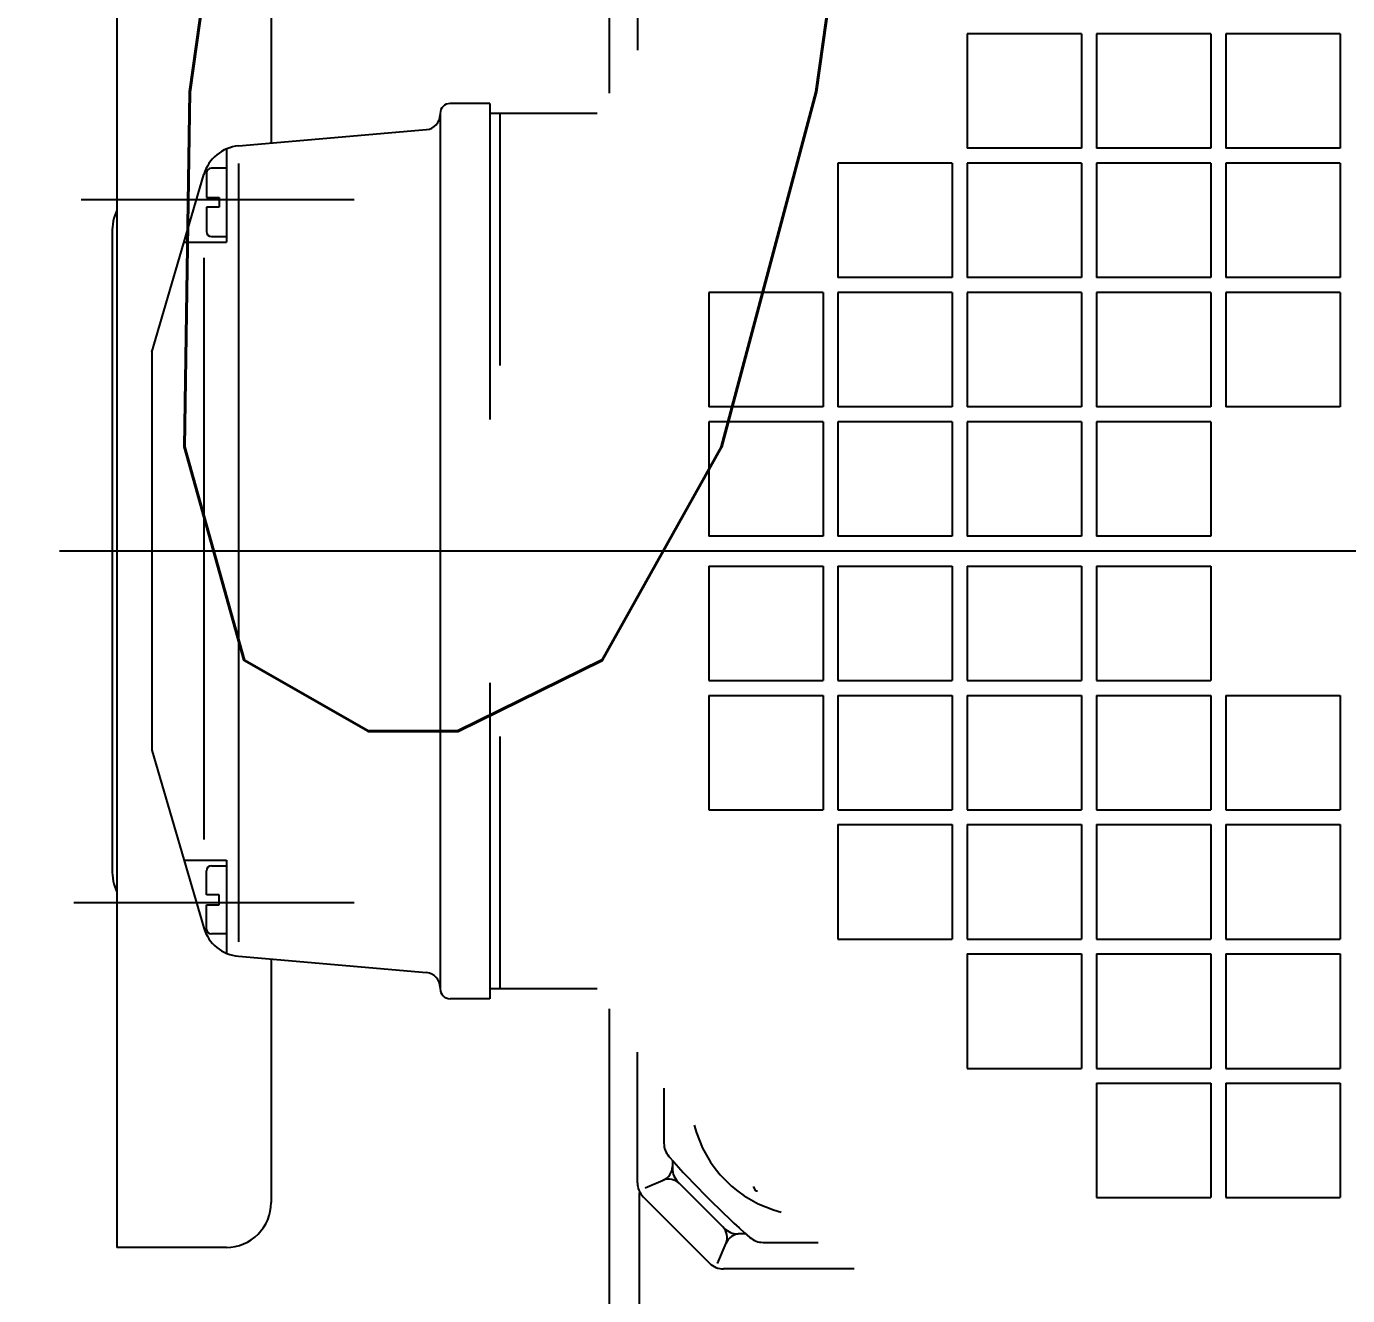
# Model space of a CAD drawing. Extents: x 226317 to 226469, y 8188101 to 8188260.
# Drawn here: x 226393.7713 to 226393.9042, y 8188235.7848 to 8188235.9124 of the extents above; entities that cross this region are included whole.
import ezdxf

# ---------------------------------------------------------------- set-up
doc = ezdxf.new("R2010")
doc.units = 0
doc.header["$LTSCALE"] = 15
doc.layers.get('0').update_dxf_attribs({"color": 250})
for name, color, linetype in [('A-SANITARIOS', 250, 'Continuous'), ('L12 Texto', 12, 'Continuous'), ('L3 Equipos y Ductos', 160, 'Continuous')]:
    doc.layers.add(name, color=color, linetype=linetype)
doc.styles.add('JNV ING', font='romans.shx', dxfattribs={"width": 0.7, "oblique": 8, "height": 0.15})

# ---------------------------------------------------------------- blocks, each defined once
blk = doc.blocks.new('BOMBAS-28.02.2025')
at = {"layer": 'A-SANITARIOS'}
for p, q in [((4.312866207794286, -6.953789827413857, -9.61752527069772e-07), (4.312866207794286, -7.003928651101887, -9.61752527069772e-07)), ((4.312866207794286, -6.953789827413857, -9.61752527069772e-07), (4.312866207794286, -7.003928651101887, -9.61752527069772e-07)), ((4.263364742160775, -6.979961334727705, -9.61752527069772e-07), (4.263364742160775, -7.119961150921881, -9.61752527069772e-07)), ((4.263364742160775, -6.979961334727705, -9.61752527069772e-07), (4.263364742160775, -7.119961150921881, -9.61752527069772e-07)), ((4.278864741907455, -6.984461122192442, -9.61752527069772e-07), (4.278864741907455, -7.008939820341766, -9.61752527069772e-07)), ((4.278864741907455, -6.984461122192442, -9.61752527069772e-07), (4.278864741907455, -7.008939820341766, -9.61752527069772e-07)), ((4.315702878520824, -6.986462495289743, -9.61752527069772e-07), (4.315702878520824, -6.999598023481667, -9.61752527069772e-07)), ((4.315702878520824, -6.986462495289743, -9.61752527069772e-07), (4.315702878520824, -6.999598023481667, -9.61752527069772e-07)), ((4.36036620719824, -6.997961242683232, -9.61752527069772e-07), (4.348866208107211, -6.997961242683232, -9.61752527069772e-07)), ((4.348866208107211, -6.997961242683232, -9.61752527069772e-07), (4.348866208107211, -7.009461243636906, -9.61752527069772e-07)), ((4.36036620719824, -6.997961242683232, -9.61752527069772e-07), (4.348866208107211, -6.997961242683232, -9.61752527069772e-07)), ((4.348866208107211, -6.997961242683232, -9.61752527069772e-07), (4.348866208107211, -7.009461243636906, -9.61752527069772e-07)), ((4.36036620719824, -6.997961242683232, -9.61752527069772e-07), (4.36036620719824, -7.009461243636906, -9.61752527069772e-07)), ((4.36036620719824, -6.997961242683232, -9.61752527069772e-07), (4.36036620719824, -7.009461243636906, -9.61752527069772e-07)), ((4.373366207466461, -6.997961242683232, -9.61752527069772e-07), (4.361866206512786, -6.997961242683232, -9.61752527069772e-07)), ((4.361866206512786, -6.997961242683232, -9.61752527069772e-07), (4.361866206512786, -7.009461243636906, -9.61752527069772e-07)), ((4.373366207466461, -6.997961242683232, -9.61752527069772e-07), (4.361866206512786, -6.997961242683232, -9.61752527069772e-07)), ((4.361866206512786, -6.997961242683232, -9.61752527069772e-07), (4.361866206512786, -7.009461243636906, -9.61752527069772e-07)), ((4.373366207466461, -6.997961242683232, -9.61752527069772e-07), (4.373366207466461, -7.009461243636906, -9.61752527069772e-07)), ((4.373366207466461, -6.997961242683232, -9.61752527069772e-07), (4.373366207466461, -7.009461243636906, -9.61752527069772e-07)), ((4.386366207734682, -6.997961242683232, -9.61752527069772e-07), (4.374866206781007, -6.997961242683232, -9.61752527069772e-07)), ((4.374866206781007, -6.997961242683232, -9.61752527069772e-07), (4.374866206781007, -7.009461243636906, -9.61752527069772e-07)), ((4.386366207734682, -6.997961242683232, -9.61752527069772e-07), (4.374866206781007, -6.997961242683232, -9.61752527069772e-07)), ((4.374866206781007, -6.997961242683232, -9.61752527069772e-07), (4.374866206781007, -7.009461243636906, -9.61752527069772e-07)), ((4.386366207734682, -6.997961242683232, -9.61752527069772e-07), (4.386366207734682, -7.009461243636906, -9.61752527069772e-07)), ((4.386366207734682, -6.997961242683232, -9.61752527069772e-07), (4.386366207734682, -7.009461243636906, -9.61752527069772e-07)), ((4.300866207689978, -7.004961275495589, -9.61752527069772e-07), (4.296866207034327, -7.004961275495589, -9.61752527069772e-07)), ((4.300866207689978, -7.004961275495589, -9.61752527069772e-07), (4.296866207034327, -7.004961275495589, -9.61752527069772e-07)), ((4.300866207689978, -7.004961275495589, -9.61752527069772e-07), (4.300866207689978, -7.036732482723892, -9.61752527069772e-07)), ((4.300866207689978, -7.004961275495589, -9.61752527069772e-07), (4.300866207689978, -7.036732482723892, -9.61752527069772e-07)), ((4.295866206870414, -7.005961243994534, -9.61752527069772e-07), (4.295866206870414, -7.006086244247854, -9.61752527069772e-07)), ((4.295866206870414, -7.005961243994534, -9.61752527069772e-07), (4.295866206870414, -7.006086244247854, -9.61752527069772e-07)), ((4.295866206870414, -7.006086244247854, -9.61752527069772e-07), (4.295866206870414, -7.093836487270892, -9.61752527069772e-07)), ((4.295866206870414, -7.006086244247854, -9.61752527069772e-07), (4.295866206870414, -7.093836487270892, -9.61752527069772e-07)), ((4.311656002537347, -7.005961273796856, -9.61752527069772e-07), (4.300866207689978, -7.005961273796856, -9.61752527069772e-07)), ((4.311656002537347, -7.005961273796856, -9.61752527069772e-07), (4.300866207689978, -7.005961273796856, -9.61752527069772e-07)), ((4.301866207853891, -7.005961273796856, -9.61752527069772e-07), (4.301866207853891, -7.0313067631796, -9.61752527069772e-07)), ((4.301866207853891, -7.005961273796856, -9.61752527069772e-07), (4.301866207853891, -7.0313067631796, -9.61752527069772e-07)), ((4.275590327219106, -7.009224510751665, -9.61752527069772e-07), (4.294496030197479, -7.007580538280308, -9.61752527069772e-07)), ((4.275590327219106, -7.009224510751665, -9.61752527069772e-07), (4.294496030197479, -7.007580538280308, -9.61752527069772e-07)), ((4.274366208002903, -7.009530824609101, -9.61752527069772e-07), (4.274366208002903, -7.018898011185229, -9.61752527069772e-07)), ((4.274366208002903, -7.009530824609101, -9.61752527069772e-07), (4.274366208002903, -7.018898011185229, -9.61752527069772e-07)), ((4.36036620719824, -7.009461243636906, -9.61752527069772e-07), (4.348866208107211, -7.009461243636906, -9.61752527069772e-07)), ((4.36036620719824, -7.009461243636906, -9.61752527069772e-07), (4.348866208107211, -7.009461243636906, -9.61752527069772e-07)), ((4.373366207466461, -7.009461243636906, -9.61752527069772e-07), (4.361866206512786, -7.009461243636906, -9.61752527069772e-07)), ((4.373366207466461, -7.009461243636906, -9.61752527069772e-07), (4.361866206512786, -7.009461243636906, -9.61752527069772e-07)), ((4.386366207734682, -7.009461243636906, -9.61752527069772e-07), (4.374866206781007, -7.009461243636906, -9.61752527069772e-07)), ((4.386366207734682, -7.009461243636906, -9.61752527069772e-07), (4.374866206781007, -7.009461243636906, -9.61752527069772e-07)), ((4.266866207704879, -7.029961389489472, -9.61752527069772e-07), (4.272097962559201, -7.012086221016943, -9.61752527069772e-07)), ((4.266866207704879, -7.029961389489472, -9.61752527069772e-07), (4.272097962559201, -7.012086221016943, -9.61752527069772e-07)), ((4.272357907728292, -7.011968019418418, -9.61752527069772e-07), (4.272357907728292, -7.014398011378944, -9.61752527069772e-07)), ((4.272357907728292, -7.011968019418418, -9.61752527069772e-07), (4.272357907728292, -7.014398011378944, -9.61752527069772e-07)), ((4.274366208002903, -7.011468018405139, -9.61752527069772e-07), (4.272857906878926, -7.011468018405139, -9.61752527069772e-07)), ((4.274366208002903, -7.011468018405139, -9.61752527069772e-07), (4.272857906878926, -7.011468018405139, -9.61752527069772e-07)), ((4.275590573088266, -7.010976654477417, -9.61752527069772e-07), (4.275590573088266, -7.089256196282804, -9.61752527069772e-07)), ((4.275590573088266, -7.010976654477417, -9.61752527069772e-07), (4.275590573088266, -7.089256196282804, -9.61752527069772e-07)), ((4.347366206930019, -7.010961242951453, -9.61752527069772e-07), (4.33586620783899, -7.010961242951453, -9.61752527069772e-07)), ((4.33586620783899, -7.010961242951453, -9.61752527069772e-07), (4.33586620783899, -7.022461243905127, -9.61752527069772e-07)), ((4.347366206930019, -7.010961242951453, -9.61752527069772e-07), (4.33586620783899, -7.010961242951453, -9.61752527069772e-07)), ((4.33586620783899, -7.010961242951453, -9.61752527069772e-07), (4.33586620783899, -7.022461243905127, -9.61752527069772e-07)), ((4.347366206930019, -7.010961242951453, -9.61752527069772e-07), (4.347366206930019, -7.022461243905127, -9.61752527069772e-07)), ((4.347366206930019, -7.010961242951453, -9.61752527069772e-07), (4.347366206930019, -7.022461243905127, -9.61752527069772e-07)), ((4.36036620719824, -7.010961242951453, -9.61752527069772e-07), (4.348866208107211, -7.010961242951453, -9.61752527069772e-07)), ((4.348866208107211, -7.010961242951453, -9.61752527069772e-07), (4.348866208107211, -7.022461243905127, -9.61752527069772e-07)), ((4.36036620719824, -7.010961242951453, -9.61752527069772e-07), (4.348866208107211, -7.010961242951453, -9.61752527069772e-07)), ((4.348866208107211, -7.010961242951453, -9.61752527069772e-07), (4.348866208107211, -7.022461243905127, -9.61752527069772e-07)), ((4.36036620719824, -7.010961242951453, -9.61752527069772e-07), (4.36036620719824, -7.022461243905127, -9.61752527069772e-07)), ((4.36036620719824, -7.010961242951453, -9.61752527069772e-07), (4.36036620719824, -7.022461243905127, -9.61752527069772e-07)), ((4.373366207466461, -7.010961242951453, -9.61752527069772e-07), (4.361866206512786, -7.010961242951453, -9.61752527069772e-07)), ((4.361866206512786, -7.010961242951453, -9.61752527069772e-07), (4.361866206512786, -7.022461243905127, -9.61752527069772e-07)), ((4.373366207466461, -7.010961242951453, -9.61752527069772e-07), (4.361866206512786, -7.010961242951453, -9.61752527069772e-07)), ((4.361866206512786, -7.010961242951453, -9.61752527069772e-07), (4.361866206512786, -7.022461243905127, -9.61752527069772e-07)), ((4.373366207466461, -7.010961242951453, -9.61752527069772e-07), (4.373366207466461, -7.022461243905127, -9.61752527069772e-07)), ((4.373366207466461, -7.010961242951453, -9.61752527069772e-07), (4.373366207466461, -7.022461243905127, -9.61752527069772e-07)), ((4.386366207734682, -7.010961242951453, -9.61752527069772e-07), (4.374866206781007, -7.010961242951453, -9.61752527069772e-07)), ((4.374866206781007, -7.010961242951453, -9.61752527069772e-07), (4.374866206781007, -7.022461243905127, -9.61752527069772e-07)), ((4.386366207734682, -7.010961242951453, -9.61752527069772e-07), (4.374866206781007, -7.010961242951453, -9.61752527069772e-07)), ((4.374866206781007, -7.010961242951453, -9.61752527069772e-07), (4.374866206781007, -7.022461243905127, -9.61752527069772e-07)), ((4.386366207734682, -7.010961242951453, -9.61752527069772e-07), (4.386366207734682, -7.022461243905127, -9.61752527069772e-07)), ((4.386366207734682, -7.010961242951453, -9.61752527069772e-07), (4.386366207734682, -7.022461243905127, -9.61752527069772e-07)), ((4.259773431927897, -7.014605865813792, -9.61752527069772e-07), (4.287232418195345, -7.014605865813792, -9.61752527069772e-07)), ((4.259773431927897, -7.014605865813792, -9.61752527069772e-07), (4.287232418195345, -7.014605865813792, -9.61752527069772e-07)), ((4.272357907728292, -7.014398011378944, -9.61752527069772e-07), (4.273627928108908, -7.014398011378944, -9.61752527069772e-07)), ((4.272357907728292, -7.014398011378944, -9.61752527069772e-07), (4.273627928108908, -7.014398011378944, -9.61752527069772e-07)), ((4.273627928108908, -7.014398011378944, -9.61752527069772e-07), (4.273627928108908, -7.015398011542857, -9.61752527069772e-07)), ((4.273627928108908, -7.014398011378944, -9.61752527069772e-07), (4.273627928108908, -7.015398011542857, -9.61752527069772e-07)), ((4.273627928108908, -7.015398011542857, -9.61752527069772e-07), (4.272357907728292, -7.015398011542857, -9.61752527069772e-07)), ((4.272357907728292, -7.015398011542857, -9.61752527069772e-07), (4.272357907728292, -7.017828003503382, -9.61752527069772e-07)), ((4.273627928108908, -7.015398011542857, -9.61752527069772e-07), (4.272357907728292, -7.015398011542857, -9.61752527069772e-07)), ((4.272357907728292, -7.015398011542857, -9.61752527069772e-07), (4.272357907728292, -7.017828003503382, -9.61752527069772e-07)), ((4.262864743010141, -7.01796096842736, -9.61752527069772e-07), (4.262864743010141, -7.081961519084871, -9.61752527069772e-07)), ((4.262864743010141, -7.01796096842736, -9.61752527069772e-07), (4.262864743010141, -7.081961519084871, -9.61752527069772e-07)), ((4.272857906878926, -7.018328004516661, -9.61752527069772e-07), (4.274366208002903, -7.018328004516661, -9.61752527069772e-07)), ((4.272857906878926, -7.018328004516661, -9.61752527069772e-07), (4.274366208002903, -7.018328004516661, -9.61752527069772e-07)), ((4.270104244933464, -7.018898011185229, -9.61752527069772e-07), (4.274366208002903, -7.018898011185229, -9.61752527069772e-07)), ((4.270104244933464, -7.018898011185229, -9.61752527069772e-07), (4.274366208002903, -7.018898011185229, -9.61752527069772e-07)), ((4.27209814323578, -7.020464905537665, -9.61752527069772e-07), (4.27209814323578, -7.078949769027531, -9.61752527069772e-07)), ((4.27209814323578, -7.020464905537665, -9.61752527069772e-07), (4.27209814323578, -7.078949769027531, -9.61752527069772e-07)), ((4.347366206930019, -7.022461243905127, -9.61752527069772e-07), (4.33586620783899, -7.022461243905127, -9.61752527069772e-07)), ((4.347366206930019, -7.022461243905127, -9.61752527069772e-07), (4.33586620783899, -7.022461243905127, -9.61752527069772e-07)), ((4.36036620719824, -7.022461243905127, -9.61752527069772e-07), (4.348866208107211, -7.022461243905127, -9.61752527069772e-07)), ((4.36036620719824, -7.022461243905127, -9.61752527069772e-07), (4.348866208107211, -7.022461243905127, -9.61752527069772e-07)), ((4.373366207466461, -7.022461243905127, -9.61752527069772e-07), (4.361866206512786, -7.022461243905127, -9.61752527069772e-07)), ((4.373366207466461, -7.022461243905127, -9.61752527069772e-07), (4.361866206512786, -7.022461243905127, -9.61752527069772e-07)), ((4.386366207734682, -7.022461243905127, -9.61752527069772e-07), (4.374866206781007, -7.022461243905127, -9.61752527069772e-07)), ((4.386366207734682, -7.022461243905127, -9.61752527069772e-07), (4.374866206781007, -7.022461243905127, -9.61752527069772e-07)), ((4.334366206661798, -7.023961243219674, -9.61752527069772e-07), (4.322866209433414, -7.023961243219674, -9.61752527069772e-07)), ((4.322866209433414, -7.023961243219674, -9.61752527069772e-07), (4.322866209433414, -7.035461244173348, -9.61752527069772e-07)), ((4.334366206661798, -7.023961243219674, -9.61752527069772e-07), (4.322866209433414, -7.023961243219674, -9.61752527069772e-07)), ((4.322866209433414, -7.023961243219674, -9.61752527069772e-07), (4.322866209433414, -7.035461244173348, -9.61752527069772e-07)), ((4.334366206661798, -7.023961243219674, -9.61752527069772e-07), (4.334366206661798, -7.035461244173348, -9.61752527069772e-07)), ((4.334366206661798, -7.023961243219674, -9.61752527069772e-07), (4.334366206661798, -7.035461244173348, -9.61752527069772e-07)), ((4.347366206930019, -7.023961243219674, -9.61752527069772e-07), (4.33586620783899, -7.023961243219674, -9.61752527069772e-07)), ((4.33586620783899, -7.023961243219674, -9.61752527069772e-07), (4.33586620783899, -7.035461244173348, -9.61752527069772e-07)), ((4.347366206930019, -7.023961243219674, -9.61752527069772e-07), (4.33586620783899, -7.023961243219674, -9.61752527069772e-07)), ((4.33586620783899, -7.023961243219674, -9.61752527069772e-07), (4.33586620783899, -7.035461244173348, -9.61752527069772e-07)), ((4.347366206930019, -7.023961243219674, -9.61752527069772e-07), (4.347366206930019, -7.035461244173348, -9.61752527069772e-07)), ((4.347366206930019, -7.023961243219674, -9.61752527069772e-07), (4.347366206930019, -7.035461244173348, -9.61752527069772e-07)), ((4.36036620719824, -7.023961243219674, -9.61752527069772e-07), (4.348866208107211, -7.023961243219674, -9.61752527069772e-07)), ((4.348866208107211, -7.023961243219674, -9.61752527069772e-07), (4.348866208107211, -7.035461244173348, -9.61752527069772e-07)), ((4.36036620719824, -7.023961243219674, -9.61752527069772e-07), (4.348866208107211, -7.023961243219674, -9.61752527069772e-07)), ((4.348866208107211, -7.023961243219674, -9.61752527069772e-07), (4.348866208107211, -7.035461244173348, -9.61752527069772e-07)), ((4.36036620719824, -7.023961243219674, -9.61752527069772e-07), (4.36036620719824, -7.035461244173348, -9.61752527069772e-07)), ((4.36036620719824, -7.023961243219674, -9.61752527069772e-07), (4.36036620719824, -7.035461244173348, -9.61752527069772e-07)), ((4.373366207466461, -7.023961243219674, -9.61752527069772e-07), (4.361866206512786, -7.023961243219674, -9.61752527069772e-07)), ((4.361866206512786, -7.023961243219674, -9.61752527069772e-07), (4.361866206512786, -7.035461244173348, -9.61752527069772e-07)), ((4.373366207466461, -7.023961243219674, -9.61752527069772e-07), (4.361866206512786, -7.023961243219674, -9.61752527069772e-07)), ((4.361866206512786, -7.023961243219674, -9.61752527069772e-07), (4.361866206512786, -7.035461244173348, -9.61752527069772e-07)), ((4.373366207466461, -7.023961243219674, -9.61752527069772e-07), (4.373366207466461, -7.035461244173348, -9.61752527069772e-07)), ((4.373366207466461, -7.023961243219674, -9.61752527069772e-07), (4.373366207466461, -7.035461244173348, -9.61752527069772e-07)), ((4.374866206781007, -7.023961243219674, -9.61752527069772e-07), (4.374866206781007, -7.035461244173348, -9.61752527069772e-07)), ((4.386366207734682, -7.023961243219674, -9.61752527069772e-07), (4.374866206781007, -7.023961243219674, -9.61752527069772e-07)), ((4.374866206781007, -7.023961243219674, -9.61752527069772e-07), (4.374866206781007, -7.035461244173348, -9.61752527069772e-07)), ((4.386366207734682, -7.023961243219674, -9.61752527069772e-07), (4.374866206781007, -7.023961243219674, -9.61752527069772e-07)), ((4.386366207734682, -7.023961243219674, -9.61752527069772e-07), (4.386366207734682, -7.035461244173348, -9.61752527069772e-07)), ((4.386366207734682, -7.023961243219674, -9.61752527069772e-07), (4.386366207734682, -7.035461244173348, -9.61752527069772e-07)), ((4.266866207704879, -7.029961274005473, -9.61752527069772e-07), (4.266866207704879, -7.069961213506758, -9.61752527069772e-07)), ((4.266866207704879, -7.029961274005473, -9.61752527069772e-07), (4.266866207704879, -7.069961213506758, -9.61752527069772e-07)), ((4.334366206661798, -7.035461244173348, -9.61752527069772e-07), (4.322866209433414, -7.035461244173348, -9.61752527069772e-07)), ((4.334366206661798, -7.035461244173348, -9.61752527069772e-07), (4.322866209433414, -7.035461244173348, -9.61752527069772e-07)), ((4.347366206930019, -7.035461244173348, -9.61752527069772e-07), (4.33586620783899, -7.035461244173348, -9.61752527069772e-07)), ((4.347366206930019, -7.035461244173348, -9.61752527069772e-07), (4.33586620783899, -7.035461244173348, -9.61752527069772e-07)), ((4.36036620719824, -7.035461244173348, -9.61752527069772e-07), (4.348866208107211, -7.035461244173348, -9.61752527069772e-07)), ((4.36036620719824, -7.035461244173348, -9.61752527069772e-07), (4.348866208107211, -7.035461244173348, -9.61752527069772e-07)), ((4.373366207466461, -7.035461244173348, -9.61752527069772e-07), (4.361866206512786, -7.035461244173348, -9.61752527069772e-07)), ((4.373366207466461, -7.035461244173348, -9.61752527069772e-07), (4.361866206512786, -7.035461244173348, -9.61752527069772e-07)), ((4.386366207734682, -7.035461244173348, -9.61752527069772e-07), (4.374866206781007, -7.035461244173348, -9.61752527069772e-07)), ((4.386366207734682, -7.035461244173348, -9.61752527069772e-07), (4.374866206781007, -7.035461244173348, -9.61752527069772e-07)), ((4.334366206661798, -7.036961243487895, -9.61752527069772e-07), (4.322866209433414, -7.036961243487895, -9.61752527069772e-07)), ((4.322866209433414, -7.036961243487895, -9.61752527069772e-07), (4.322866209433414, -7.048461244441569, -9.61752527069772e-07)), ((4.334366206661798, -7.036961243487895, -9.61752527069772e-07), (4.322866209433414, -7.036961243487895, -9.61752527069772e-07)), ((4.322866209433414, -7.036961243487895, -9.61752527069772e-07), (4.322866209433414, -7.048461244441569, -9.61752527069772e-07)), ((4.334366206661798, -7.036961243487895, -9.61752527069772e-07), (4.334366206661798, -7.048461244441569, -9.61752527069772e-07)), ((4.334366206661798, -7.036961243487895, -9.61752527069772e-07), (4.334366206661798, -7.048461244441569, -9.61752527069772e-07)), ((4.33586620783899, -7.036961243487895, -9.61752527069772e-07), (4.33586620783899, -7.048461244441569, -9.61752527069772e-07)), ((4.347366206930019, -7.036961243487895, -9.61752527069772e-07), (4.33586620783899, -7.036961243487895, -9.61752527069772e-07)), ((4.33586620783899, -7.036961243487895, -9.61752527069772e-07), (4.33586620783899, -7.048461244441569, -9.61752527069772e-07)), ((4.347366206930019, -7.036961243487895, -9.61752527069772e-07), (4.33586620783899, -7.036961243487895, -9.61752527069772e-07)), ((4.347366206930019, -7.036961243487895, -9.61752527069772e-07), (4.347366206930019, -7.048461244441569, -9.61752527069772e-07)), ((4.347366206930019, -7.036961243487895, -9.61752527069772e-07), (4.347366206930019, -7.048461244441569, -9.61752527069772e-07)), ((4.348866208107211, -7.036961243487895, -9.61752527069772e-07), (4.348866208107211, -7.048461244441569, -9.61752527069772e-07)), ((4.36036620719824, -7.036961243487895, -9.61752527069772e-07), (4.348866208107211, -7.036961243487895, -9.61752527069772e-07)), ((4.348866208107211, -7.036961243487895, -9.61752527069772e-07), (4.348866208107211, -7.048461244441569, -9.61752527069772e-07)), ((4.36036620719824, -7.036961243487895, -9.61752527069772e-07), (4.348866208107211, -7.036961243487895, -9.61752527069772e-07)), ((4.36036620719824, -7.036961243487895, -9.61752527069772e-07), (4.36036620719824, -7.048461244441569, -9.61752527069772e-07)), ((4.36036620719824, -7.036961243487895, -9.61752527069772e-07), (4.36036620719824, -7.048461244441569, -9.61752527069772e-07)), ((4.361866206512786, -7.036961243487895, -9.61752527069772e-07), (4.361866206512786, -7.048461244441569, -9.61752527069772e-07)), ((4.373366207466461, -7.036961243487895, -9.61752527069772e-07), (4.361866206512786, -7.036961243487895, -9.61752527069772e-07)), ((4.361866206512786, -7.036961243487895, -9.61752527069772e-07), (4.361866206512786, -7.048461244441569, -9.61752527069772e-07)), ((4.373366207466461, -7.036961243487895, -9.61752527069772e-07), (4.361866206512786, -7.036961243487895, -9.61752527069772e-07)), ((4.373366207466461, -7.036961243487895, -9.61752527069772e-07), (4.373366207466461, -7.048461244441569, -9.61752527069772e-07)), ((4.373366207466461, -7.036961243487895, -9.61752527069772e-07), (4.373366207466461, -7.048461244441569, -9.61752527069772e-07)), ((4.334366206661798, -7.048461244441569, -9.61752527069772e-07), (4.322866209433414, -7.048461244441569, -9.61752527069772e-07)), ((4.334366206661798, -7.048461244441569, -9.61752527069772e-07), (4.322866209433414, -7.048461244441569, -9.61752527069772e-07)), ((4.347366206930019, -7.048461244441569, -9.61752527069772e-07), (4.33586620783899, -7.048461244441569, -9.61752527069772e-07)), ((4.347366206930019, -7.048461244441569, -9.61752527069772e-07), (4.33586620783899, -7.048461244441569, -9.61752527069772e-07)), ((4.36036620719824, -7.048461244441569, -9.61752527069772e-07), (4.348866208107211, -7.048461244441569, -9.61752527069772e-07)), ((4.36036620719824, -7.048461244441569, -9.61752527069772e-07), (4.348866208107211, -7.048461244441569, -9.61752527069772e-07)), ((4.373366207466461, -7.048461244441569, -9.61752527069772e-07), (4.361866206512786, -7.048461244441569, -9.61752527069772e-07)), ((4.373366207466461, -7.048461244441569, -9.61752527069772e-07), (4.361866206512786, -7.048461244441569, -9.61752527069772e-07)), ((4.518448971793987, -7.049961243756115, -9.61752527069772e-07), (4.257569332257845, -7.049961243756115, -9.61752527069772e-07)), ((4.518448971793987, -7.049961243756115, -9.61752527069772e-07), (4.257569332257845, -7.049961243756115, -9.61752527069772e-07)), ((4.322866209433414, -7.051461243070662, -9.61752527069772e-07), (4.322866209433414, -7.062961244024336, -9.61752527069772e-07)), ((4.322866209433414, -7.051461243070662, -9.61752527069772e-07), (4.334366206661798, -7.051461243070662, -9.61752527069772e-07)), ((4.322866209433414, -7.051461243070662, -9.61752527069772e-07), (4.322866209433414, -7.062961244024336, -9.61752527069772e-07)), ((4.322866209433414, -7.051461243070662, -9.61752527069772e-07), (4.334366206661798, -7.051461243070662, -9.61752527069772e-07)), ((4.334366206661798, -7.051461243070662, -9.61752527069772e-07), (4.334366206661798, -7.062961244024336, -9.61752527069772e-07)), ((4.334366206661798, -7.051461243070662, -9.61752527069772e-07), (4.334366206661798, -7.062961244024336, -9.61752527069772e-07)), ((4.33586620783899, -7.051461243070662, -9.61752527069772e-07), (4.33586620783899, -7.062961244024336, -9.61752527069772e-07)), ((4.33586620783899, -7.051461243070662, -9.61752527069772e-07), (4.347366206930019, -7.051461243070662, -9.61752527069772e-07)), ((4.33586620783899, -7.051461243070662, -9.61752527069772e-07), (4.33586620783899, -7.062961244024336, -9.61752527069772e-07)), ((4.33586620783899, -7.051461243070662, -9.61752527069772e-07), (4.347366206930019, -7.051461243070662, -9.61752527069772e-07)), ((4.347366206930019, -7.051461243070662, -9.61752527069772e-07), (4.347366206930019, -7.062961244024336, -9.61752527069772e-07)), ((4.347366206930019, -7.051461243070662, -9.61752527069772e-07), (4.347366206930019, -7.062961244024336, -9.61752527069772e-07)), ((4.348866208107211, -7.051461243070662, -9.61752527069772e-07), (4.348866208107211, -7.062961244024336, -9.61752527069772e-07)), ((4.348866208107211, -7.051461243070662, -9.61752527069772e-07), (4.36036620719824, -7.051461243070662, -9.61752527069772e-07)), ((4.348866208107211, -7.051461243070662, -9.61752527069772e-07), (4.348866208107211, -7.062961244024336, -9.61752527069772e-07)), ((4.348866208107211, -7.051461243070662, -9.61752527069772e-07), (4.36036620719824, -7.051461243070662, -9.61752527069772e-07)), ((4.36036620719824, -7.051461243070662, -9.61752527069772e-07), (4.36036620719824, -7.062961244024336, -9.61752527069772e-07)), ((4.36036620719824, -7.051461243070662, -9.61752527069772e-07), (4.36036620719824, -7.062961244024336, -9.61752527069772e-07)), ((4.361866206512786, -7.051461243070662, -9.61752527069772e-07), (4.373366207466461, -7.051461243070662, -9.61752527069772e-07)), ((4.361866206512786, -7.051461243070662, -9.61752527069772e-07), (4.361866206512786, -7.062961244024336, -9.61752527069772e-07)), ((4.361866206512786, -7.051461243070662, -9.61752527069772e-07), (4.373366207466461, -7.051461243070662, -9.61752527069772e-07)), ((4.361866206512786, -7.051461243070662, -9.61752527069772e-07), (4.361866206512786, -7.062961244024336, -9.61752527069772e-07)), ((4.373366207466461, -7.051461243070662, -9.61752527069772e-07), (4.373366207466461, -7.062961244024336, -9.61752527069772e-07)), ((4.373366207466461, -7.051461243070662, -9.61752527069772e-07), (4.373366207466461, -7.062961244024336, -9.61752527069772e-07)), ((4.300866207689978, -7.063190002925694, -9.61752527069772e-07), (4.300866207689978, -7.094961212016642, -9.61752527069772e-07)), ((4.300866207689978, -7.063190002925694, -9.61752527069772e-07), (4.300866207689978, -7.094961212016642, -9.61752527069772e-07)), ((4.322866209433414, -7.062961244024336, -9.61752527069772e-07), (4.334366206661798, -7.062961244024336, -9.61752527069772e-07)), ((4.322866209433414, -7.062961244024336, -9.61752527069772e-07), (4.334366206661798, -7.062961244024336, -9.61752527069772e-07)), ((4.33586620783899, -7.062961244024336, -9.61752527069772e-07), (4.347366206930019, -7.062961244024336, -9.61752527069772e-07)), ((4.33586620783899, -7.062961244024336, -9.61752527069772e-07), (4.347366206930019, -7.062961244024336, -9.61752527069772e-07)), ((4.348866208107211, -7.062961244024336, -9.61752527069772e-07), (4.36036620719824, -7.062961244024336, -9.61752527069772e-07)), ((4.348866208107211, -7.062961244024336, -9.61752527069772e-07), (4.36036620719824, -7.062961244024336, -9.61752527069772e-07)), ((4.361866206512786, -7.062961244024336, -9.61752527069772e-07), (4.373366207466461, -7.062961244024336, -9.61752527069772e-07)), ((4.361866206512786, -7.062961244024336, -9.61752527069772e-07), (4.373366207466461, -7.062961244024336, -9.61752527069772e-07)), ((4.322866209433414, -7.064461243338883, -9.61752527069772e-07), (4.322866209433414, -7.075961244292557, -9.61752527069772e-07)), ((4.322866209433414, -7.064461243338883, -9.61752527069772e-07), (4.334366206661798, -7.064461243338883, -9.61752527069772e-07)), ((4.322866209433414, -7.064461243338883, -9.61752527069772e-07), (4.322866209433414, -7.075961244292557, -9.61752527069772e-07)), ((4.322866209433414, -7.064461243338883, -9.61752527069772e-07), (4.334366206661798, -7.064461243338883, -9.61752527069772e-07)), ((4.334366206661798, -7.064461243338883, -9.61752527069772e-07), (4.334366206661798, -7.075961244292557, -9.61752527069772e-07)), ((4.334366206661798, -7.064461243338883, -9.61752527069772e-07), (4.334366206661798, -7.075961244292557, -9.61752527069772e-07)), ((4.33586620783899, -7.064461243338883, -9.61752527069772e-07), (4.33586620783899, -7.075961244292557, -9.61752527069772e-07)), ((4.33586620783899, -7.064461243338883, -9.61752527069772e-07), (4.347366206930019, -7.064461243338883, -9.61752527069772e-07)), ((4.33586620783899, -7.064461243338883, -9.61752527069772e-07), (4.33586620783899, -7.075961244292557, -9.61752527069772e-07)), ((4.33586620783899, -7.064461243338883, -9.61752527069772e-07), (4.347366206930019, -7.064461243338883, -9.61752527069772e-07)), ((4.347366206930019, -7.064461243338883, -9.61752527069772e-07), (4.347366206930019, -7.075961244292557, -9.61752527069772e-07)), ((4.347366206930019, -7.064461243338883, -9.61752527069772e-07), (4.347366206930019, -7.075961244292557, -9.61752527069772e-07)), ((4.348866208107211, -7.064461243338883, -9.61752527069772e-07), (4.348866208107211, -7.075961244292557, -9.61752527069772e-07)), ((4.348866208107211, -7.064461243338883, -9.61752527069772e-07), (4.36036620719824, -7.064461243338883, -9.61752527069772e-07)), ((4.348866208107211, -7.064461243338883, -9.61752527069772e-07), (4.348866208107211, -7.075961244292557, -9.61752527069772e-07)), ((4.348866208107211, -7.064461243338883, -9.61752527069772e-07), (4.36036620719824, -7.064461243338883, -9.61752527069772e-07)), ((4.36036620719824, -7.064461243338883, -9.61752527069772e-07), (4.36036620719824, -7.075961244292557, -9.61752527069772e-07)), ((4.36036620719824, -7.064461243338883, -9.61752527069772e-07), (4.36036620719824, -7.075961244292557, -9.61752527069772e-07)), ((4.361866206512786, -7.064461243338883, -9.61752527069772e-07), (4.361866206512786, -7.075961244292557, -9.61752527069772e-07)), ((4.361866206512786, -7.064461243338883, -9.61752527069772e-07), (4.373366207466461, -7.064461243338883, -9.61752527069772e-07)), ((4.361866206512786, -7.064461243338883, -9.61752527069772e-07), (4.361866206512786, -7.075961244292557, -9.61752527069772e-07)), ((4.361866206512786, -7.064461243338883, -9.61752527069772e-07), (4.373366207466461, -7.064461243338883, -9.61752527069772e-07)), ((4.373366207466461, -7.064461243338883, -9.61752527069772e-07), (4.373366207466461, -7.075961244292557, -9.61752527069772e-07)), ((4.373366207466461, -7.064461243338883, -9.61752527069772e-07), (4.373366207466461, -7.075961244292557, -9.61752527069772e-07)), ((4.374866206781007, -7.064461243338883, -9.61752527069772e-07), (4.386366207734682, -7.064461243338883, -9.61752527069772e-07)), ((4.374866206781007, -7.064461243338883, -9.61752527069772e-07), (4.374866206781007, -7.075961244292557, -9.61752527069772e-07)), ((4.374866206781007, -7.064461243338883, -9.61752527069772e-07), (4.386366207734682, -7.064461243338883, -9.61752527069772e-07)), ((4.374866206781007, -7.064461243338883, -9.61752527069772e-07), (4.374866206781007, -7.075961244292557, -9.61752527069772e-07)), ((4.386366207734682, -7.064461243338883, -9.61752527069772e-07), (4.386366207734682, -7.075961244292557, -9.61752527069772e-07)), ((4.386366207734682, -7.064461243338883, -9.61752527069772e-07), (4.386366207734682, -7.075961244292557, -9.61752527069772e-07)), ((4.301866207853891, -7.068615724332631, -9.61752527069772e-07), (4.301866207853891, -7.093961211852729, -9.61752527069772e-07)), ((4.301866207853891, -7.068615724332631, -9.61752527069772e-07), (4.301866207853891, -7.093961211852729, -9.61752527069772e-07)), ((4.266866097808816, -7.069961409084499, -9.61752527069772e-07), (4.272097971872427, -7.08783698733896, -9.61752527069772e-07)), ((4.266866097808816, -7.069961409084499, -9.61752527069772e-07), (4.272097971872427, -7.08783698733896, -9.61752527069772e-07)), ((4.322866209433414, -7.075961244292557, -9.61752527069772e-07), (4.334366206661798, -7.075961244292557, -9.61752527069772e-07)), ((4.322866209433414, -7.075961244292557, -9.61752527069772e-07), (4.334366206661798, -7.075961244292557, -9.61752527069772e-07)), ((4.33586620783899, -7.075961244292557, -9.61752527069772e-07), (4.347366206930019, -7.075961244292557, -9.61752527069772e-07)), ((4.33586620783899, -7.075961244292557, -9.61752527069772e-07), (4.347366206930019, -7.075961244292557, -9.61752527069772e-07)), ((4.348866208107211, -7.075961244292557, -9.61752527069772e-07), (4.36036620719824, -7.075961244292557, -9.61752527069772e-07)), ((4.348866208107211, -7.075961244292557, -9.61752527069772e-07), (4.36036620719824, -7.075961244292557, -9.61752527069772e-07)), ((4.361866206512786, -7.075961244292557, -9.61752527069772e-07), (4.373366207466461, -7.075961244292557, -9.61752527069772e-07)), ((4.361866206512786, -7.075961244292557, -9.61752527069772e-07), (4.373366207466461, -7.075961244292557, -9.61752527069772e-07)), ((4.374866206781007, -7.075961244292557, -9.61752527069772e-07), (4.386366207734682, -7.075961244292557, -9.61752527069772e-07)), ((4.374866206781007, -7.075961244292557, -9.61752527069772e-07), (4.386366207734682, -7.075961244292557, -9.61752527069772e-07)), ((4.33586620783899, -7.077461243607104, -9.61752527069772e-07), (4.33586620783899, -7.088961242698133, -9.61752527069772e-07)), ((4.33586620783899, -7.077461243607104, -9.61752527069772e-07), (4.347366206930019, -7.077461243607104, -9.61752527069772e-07)), ((4.33586620783899, -7.077461243607104, -9.61752527069772e-07), (4.33586620783899, -7.088961242698133, -9.61752527069772e-07)), ((4.33586620783899, -7.077461243607104, -9.61752527069772e-07), (4.347366206930019, -7.077461243607104, -9.61752527069772e-07)), ((4.347366206930019, -7.077461243607104, -9.61752527069772e-07), (4.347366206930019, -7.088961242698133, -9.61752527069772e-07)), ((4.347366206930019, -7.077461243607104, -9.61752527069772e-07), (4.347366206930019, -7.088961242698133, -9.61752527069772e-07)), ((4.348866208107211, -7.077461243607104, -9.61752527069772e-07), (4.348866208107211, -7.088961242698133, -9.61752527069772e-07)), ((4.348866208107211, -7.077461243607104, -9.61752527069772e-07), (4.36036620719824, -7.077461243607104, -9.61752527069772e-07)), ((4.348866208107211, -7.077461243607104, -9.61752527069772e-07), (4.348866208107211, -7.088961242698133, -9.61752527069772e-07)), ((4.348866208107211, -7.077461243607104, -9.61752527069772e-07), (4.36036620719824, -7.077461243607104, -9.61752527069772e-07)), ((4.36036620719824, -7.077461243607104, -9.61752527069772e-07), (4.36036620719824, -7.088961242698133, -9.61752527069772e-07)), ((4.36036620719824, -7.077461243607104, -9.61752527069772e-07), (4.36036620719824, -7.088961242698133, -9.61752527069772e-07)), ((4.361866206512786, -7.077461243607104, -9.61752527069772e-07), (4.361866206512786, -7.088961242698133, -9.61752527069772e-07)), ((4.361866206512786, -7.077461243607104, -9.61752527069772e-07), (4.373366207466461, -7.077461243607104, -9.61752527069772e-07)), ((4.361866206512786, -7.077461243607104, -9.61752527069772e-07), (4.361866206512786, -7.088961242698133, -9.61752527069772e-07)), ((4.361866206512786, -7.077461243607104, -9.61752527069772e-07), (4.373366207466461, -7.077461243607104, -9.61752527069772e-07)), ((4.373366207466461, -7.077461243607104, -9.61752527069772e-07), (4.373366207466461, -7.088961242698133, -9.61752527069772e-07)), ((4.373366207466461, -7.077461243607104, -9.61752527069772e-07), (4.373366207466461, -7.088961242698133, -9.61752527069772e-07)), ((4.374866206781007, -7.077461243607104, -9.61752527069772e-07), (4.386366207734682, -7.077461243607104, -9.61752527069772e-07)), ((4.374866206781007, -7.077461243607104, -9.61752527069772e-07), (4.374866206781007, -7.088961242698133, -9.61752527069772e-07)), ((4.374866206781007, -7.077461243607104, -9.61752527069772e-07), (4.386366207734682, -7.077461243607104, -9.61752527069772e-07)), ((4.374866206781007, -7.077461243607104, -9.61752527069772e-07), (4.374866206781007, -7.088961242698133, -9.61752527069772e-07)), ((4.386366207734682, -7.077461243607104, -9.61752527069772e-07), (4.386366207734682, -7.088961242698133, -9.61752527069772e-07)), ((4.386366207734682, -7.077461243607104, -9.61752527069772e-07), (4.386366207734682, -7.088961242698133, -9.61752527069772e-07)), ((4.270104244933464, -7.081024629063904, -9.61752527069772e-07), (4.274366208002903, -7.081024629063904, -9.61752527069772e-07)), ((4.270104244933464, -7.081024629063904, -9.61752527069772e-07), (4.274366208002903, -7.081024629063904, -9.61752527069772e-07)), ((4.274366208002903, -7.081024629063904, -9.61752527069772e-07), (4.274366208002903, -7.090391877107322, -9.61752527069772e-07)), ((4.274366208002903, -7.081024629063904, -9.61752527069772e-07), (4.274366208002903, -7.090391877107322, -9.61752527069772e-07)), ((4.272357907728292, -7.084524628706276, -9.61752527069772e-07), (4.272357907728292, -7.082094634883106, -9.61752527069772e-07)), ((4.272357907728292, -7.084524628706276, -9.61752527069772e-07), (4.272357907728292, -7.082094634883106, -9.61752527069772e-07)), ((4.272857906878926, -7.081594635732472, -9.61752527069772e-07), (4.274366208002903, -7.081594635732472, -9.61752527069772e-07)), ((4.272857906878926, -7.081594635732472, -9.61752527069772e-07), (4.274366208002903, -7.081594635732472, -9.61752527069772e-07)), ((4.273627928108908, -7.084524628706276, -9.61752527069772e-07), (4.272357907728292, -7.084524628706276, -9.61752527069772e-07)), ((4.273627928108908, -7.084524628706276, -9.61752527069772e-07), (4.272357907728292, -7.084524628706276, -9.61752527069772e-07)), ((4.273627928108908, -7.085524628870189, -9.61752527069772e-07), (4.273627928108908, -7.084524628706276, -9.61752527069772e-07)), ((4.273627928108908, -7.085524628870189, -9.61752527069772e-07), (4.273627928108908, -7.084524628706276, -9.61752527069772e-07)), ((4.287232418195345, -7.085318635217845, -9.61752527069772e-07), (4.259024654165842, -7.085318635217845, -9.61752527069772e-07)), ((4.287232418195345, -7.085318635217845, -9.61752527069772e-07), (4.259024654165842, -7.085318635217845, -9.61752527069772e-07)), ((4.272357907728292, -7.087954620830715, -9.61752527069772e-07), (4.272357907728292, -7.085524628870189, -9.61752527069772e-07)), ((4.272357907728292, -7.085524628870189, -9.61752527069772e-07), (4.273627928108908, -7.085524628870189, -9.61752527069772e-07)), ((4.272357907728292, -7.087954620830715, -9.61752527069772e-07), (4.272357907728292, -7.085524628870189, -9.61752527069772e-07)), ((4.272357907728292, -7.085524628870189, -9.61752527069772e-07), (4.273627928108908, -7.085524628870189, -9.61752527069772e-07)), ((4.274366208002903, -7.088454621843994, -9.61752527069772e-07), (4.272857906878926, -7.088454621843994, -9.61752527069772e-07)), ((4.274366208002903, -7.088454621843994, -9.61752527069772e-07), (4.272857906878926, -7.088454621843994, -9.61752527069772e-07)), ((4.33586620783899, -7.088961242698133, -9.61752527069772e-07), (4.347366206930019, -7.088961242698133, -9.61752527069772e-07)), ((4.33586620783899, -7.088961242698133, -9.61752527069772e-07), (4.347366206930019, -7.088961242698133, -9.61752527069772e-07)), ((4.348866208107211, -7.088961242698133, -9.61752527069772e-07), (4.36036620719824, -7.088961242698133, -9.61752527069772e-07)), ((4.348866208107211, -7.088961242698133, -9.61752527069772e-07), (4.36036620719824, -7.088961242698133, -9.61752527069772e-07)), ((4.361866206512786, -7.088961242698133, -9.61752527069772e-07), (4.373366207466461, -7.088961242698133, -9.61752527069772e-07)), ((4.361866206512786, -7.088961242698133, -9.61752527069772e-07), (4.373366207466461, -7.088961242698133, -9.61752527069772e-07)), ((4.374866206781007, -7.088961242698133, -9.61752527069772e-07), (4.386366207734682, -7.088961242698133, -9.61752527069772e-07)), ((4.374866206781007, -7.088961242698133, -9.61752527069772e-07), (4.386366207734682, -7.088961242698133, -9.61752527069772e-07)), ((4.348866208107211, -7.090461243875325, -9.61752527069772e-07), (4.348866208107211, -7.101961242966354, -9.61752527069772e-07)), ((4.348866208107211, -7.090461243875325, -9.61752527069772e-07), (4.36036620719824, -7.090461243875325, -9.61752527069772e-07)), ((4.348866208107211, -7.090461243875325, -9.61752527069772e-07), (4.348866208107211, -7.101961242966354, -9.61752527069772e-07)), ((4.348866208107211, -7.090461243875325, -9.61752527069772e-07), (4.36036620719824, -7.090461243875325, -9.61752527069772e-07)), ((4.36036620719824, -7.090461243875325, -9.61752527069772e-07), (4.36036620719824, -7.101961242966354, -9.61752527069772e-07)), ((4.36036620719824, -7.090461243875325, -9.61752527069772e-07), (4.36036620719824, -7.101961242966354, -9.61752527069772e-07)), ((4.361866206512786, -7.090461243875325, -9.61752527069772e-07), (4.361866206512786, -7.101961242966354, -9.61752527069772e-07)), ((4.361866206512786, -7.090461243875325, -9.61752527069772e-07), (4.373366207466461, -7.090461243875325, -9.61752527069772e-07)), ((4.361866206512786, -7.090461243875325, -9.61752527069772e-07), (4.361866206512786, -7.101961242966354, -9.61752527069772e-07)), ((4.361866206512786, -7.090461243875325, -9.61752527069772e-07), (4.373366207466461, -7.090461243875325, -9.61752527069772e-07)), ((4.373366207466461, -7.090461243875325, -9.61752527069772e-07), (4.373366207466461, -7.101961242966354, -9.61752527069772e-07)), ((4.373366207466461, -7.090461243875325, -9.61752527069772e-07), (4.373366207466461, -7.101961242966354, -9.61752527069772e-07)), ((4.374866206781007, -7.090461243875325, -9.61752527069772e-07), (4.386366207734682, -7.090461243875325, -9.61752527069772e-07)), ((4.374866206781007, -7.090461243875325, -9.61752527069772e-07), (4.374866206781007, -7.101961242966354, -9.61752527069772e-07)), ((4.374866206781007, -7.090461243875325, -9.61752527069772e-07), (4.386366207734682, -7.090461243875325, -9.61752527069772e-07)), ((4.374866206781007, -7.090461243875325, -9.61752527069772e-07), (4.374866206781007, -7.101961242966354, -9.61752527069772e-07)), ((4.386366207734682, -7.090461243875325, -9.61752527069772e-07), (4.386366207734682, -7.101961242966354, -9.61752527069772e-07)), ((4.386366207734682, -7.090461243875325, -9.61752527069772e-07), (4.386366207734682, -7.101961242966354, -9.61752527069772e-07)), ((4.275590550736524, -7.090698181651533, -9.61752527069772e-07), (4.294496017158963, -7.092342135496438, -9.61752527069772e-07)), ((4.275590550736524, -7.090698181651533, -9.61752527069772e-07), (4.294496017158963, -7.092342135496438, -9.61752527069772e-07)), ((4.278864741907455, -7.090982881374657, -9.61752527069772e-07), (4.278864741907455, -7.115461335517466, -9.61752527069772e-07)), ((4.278864741907455, -7.090982881374657, -9.61752527069772e-07), (4.278864741907455, -7.115461335517466, -9.61752527069772e-07)), ((4.295866206870414, -7.093836487270892, -9.61752527069772e-07), (4.295866206870414, -7.093961243517697, -9.61752527069772e-07)), ((4.295866206870414, -7.093836487270892, -9.61752527069772e-07), (4.295866206870414, -7.093961243517697, -9.61752527069772e-07)), ((4.311656002537347, -7.093961211852729, -9.61752527069772e-07), (4.300866207689978, -7.093961211852729, -9.61752527069772e-07)), ((4.311656002537347, -7.093961211852729, -9.61752527069772e-07), (4.300866207689978, -7.093961211852729, -9.61752527069772e-07)), ((4.300866207689978, -7.094961212016642, -9.61752527069772e-07), (4.296866207034327, -7.094961212016642, -9.61752527069772e-07)), ((4.300866207689978, -7.094961212016642, -9.61752527069772e-07), (4.296866207034327, -7.094961212016642, -9.61752527069772e-07)), ((4.312866207794286, -7.095993836410344, -9.61752527069772e-07), (4.312866207794286, -7.146176834590733, -9.61752527069772e-07)), ((4.312866207794286, -7.095993836410344, -9.61752527069772e-07), (4.312866207794286, -7.146176834590733, -9.61752527069772e-07)), ((4.315702878520824, -7.113459992222488, -9.61752527069772e-07), (4.315702878520824, -7.100324464030564, -9.61752527069772e-07)), ((4.315702878520824, -7.113459992222488, -9.61752527069772e-07), (4.315702878520824, -7.100324464030564, -9.61752527069772e-07)), ((4.348866208107211, -7.101961242966354, -9.61752527069772e-07), (4.36036620719824, -7.101961242966354, -9.61752527069772e-07)), ((4.348866208107211, -7.101961242966354, -9.61752527069772e-07), (4.36036620719824, -7.101961242966354, -9.61752527069772e-07)), ((4.361866206512786, -7.101961242966354, -9.61752527069772e-07), (4.373366207466461, -7.101961242966354, -9.61752527069772e-07)), ((4.361866206512786, -7.101961242966354, -9.61752527069772e-07), (4.373366207466461, -7.101961242966354, -9.61752527069772e-07)), ((4.374866206781007, -7.101961242966354, -9.61752527069772e-07), (4.386366207734682, -7.101961242966354, -9.61752527069772e-07)), ((4.374866206781007, -7.101961242966354, -9.61752527069772e-07), (4.386366207734682, -7.101961242966354, -9.61752527069772e-07)), ((4.361866206512786, -7.103461244143546, -9.61752527069772e-07), (4.361866206512786, -7.114961243234575, -9.61752527069772e-07)), ((4.361866206512786, -7.103461244143546, -9.61752527069772e-07), (4.373366207466461, -7.103461244143546, -9.61752527069772e-07)), ((4.361866206512786, -7.103461244143546, -9.61752527069772e-07), (4.361866206512786, -7.114961243234575, -9.61752527069772e-07)), ((4.361866206512786, -7.103461244143546, -9.61752527069772e-07), (4.373366207466461, -7.103461244143546, -9.61752527069772e-07)), ((4.373366207466461, -7.103461244143546, -9.61752527069772e-07), (4.373366207466461, -7.114961243234575, -9.61752527069772e-07)), ((4.373366207466461, -7.103461244143546, -9.61752527069772e-07), (4.373366207466461, -7.114961243234575, -9.61752527069772e-07)), ((4.374866206781007, -7.103461244143546, -9.61752527069772e-07), (4.374866206781007, -7.114961243234575, -9.61752527069772e-07)), ((4.374866206781007, -7.103461244143546, -9.61752527069772e-07), (4.386366207734682, -7.103461244143546, -9.61752527069772e-07)), ((4.374866206781007, -7.103461244143546, -9.61752527069772e-07), (4.374866206781007, -7.114961243234575, -9.61752527069772e-07)), ((4.374866206781007, -7.103461244143546, -9.61752527069772e-07), (4.386366207734682, -7.103461244143546, -9.61752527069772e-07)), ((4.386366207734682, -7.103461244143546, -9.61752527069772e-07), (4.386366207734682, -7.114961243234575, -9.61752527069772e-07)), ((4.386366207734682, -7.103461244143546, -9.61752527069772e-07), (4.386366207734682, -7.114961243234575, -9.61752527069772e-07)), ((4.318368157953955, -7.103942901827395, -9.61752527069772e-07), (4.318368157953955, -7.109490205533803, -9.61752527069772e-07)), ((4.318368157953955, -7.103942901827395, -9.61752527069772e-07), (4.318368157953955, -7.109490205533803, -9.61752527069772e-07)), ((4.319216304109432, -7.111206299625337, -9.61752527069772e-07), (4.319216304109432, -7.112004579044878, -9.61752527069772e-07)), ((4.319216304109432, -7.111206299625337, -9.61752527069772e-07), (4.319216304109432, -7.112004579044878, -9.61752527069772e-07)), ((4.315866208286025, -7.114451692439616, -9.61752527069772e-07), (4.315866208286025, -7.144890061579645, -9.61752527069772e-07)), ((4.315866208286025, -7.114451692439616, -9.61752527069772e-07), (4.315866208286025, -7.144890061579645, -9.61752527069772e-07)), ((4.316486292169429, -7.113963537849486, -9.61752527069772e-07), (4.318290066556074, -7.113216388039291, -9.61752527069772e-07)), ((4.316486292169429, -7.113963537849486, -9.61752527069772e-07), (4.318290066556074, -7.113216388039291, -9.61752527069772e-07)), ((4.319802338839509, -7.113418216817081, -9.61752527069772e-07), (4.324408887536265, -7.118024769239128, -9.61752527069772e-07)), ((4.319802338839509, -7.113418216817081, -9.61752527069772e-07), (4.324408887536265, -7.118024769239128, -9.61752527069772e-07)), ((4.327339461655356, -7.113840074278414, -9.61752527069772e-07), (4.327583727077581, -7.114263149909675, -9.61752527069772e-07)), ((4.327339461655356, -7.113840074278414, -9.61752527069772e-07), (4.327583727077581, -7.114263149909675, -9.61752527069772e-07)), ((4.327583734528162, -7.114263153634965, -9.61752527069772e-07), (4.327789059490897, -7.114263153634965, -9.61752527069772e-07)), ((4.327583734528162, -7.114263153634965, -9.61752527069772e-07), (4.327789059490897, -7.114263153634965, -9.61752527069772e-07)), ((4.31628890207503, -7.114873516373336, -9.61752527069772e-07), (4.322953763068654, -7.12153837736696, -9.61752527069772e-07)), ((4.31628890207503, -7.114873516373336, -9.61752527069772e-07), (4.322953763068654, -7.12153837736696, -9.61752527069772e-07)), ((4.361866206512786, -7.114961243234575, -9.61752527069772e-07), (4.373366207466461, -7.114961243234575, -9.61752527069772e-07)), ((4.361866206512786, -7.114961243234575, -9.61752527069772e-07), (4.373366207466461, -7.114961243234575, -9.61752527069772e-07)), ((4.374866206781007, -7.114961243234575, -9.61752527069772e-07), (4.386366207734682, -7.114961243234575, -9.61752527069772e-07)), ((4.374866206781007, -7.114961243234575, -9.61752527069772e-07), (4.386366207734682, -7.114961243234575, -9.61752527069772e-07)), ((4.323767735273577, -7.121573804877698, -9.61752527069772e-07), (4.324611193151213, -7.119537540711462, -9.61752527069772e-07)), ((4.323767735273577, -7.121573804877698, -9.61752527069772e-07), (4.324611193151213, -7.119537540711462, -9.61752527069772e-07)), ((4.326621087850071, -7.118611237965524, -9.61752527069772e-07), (4.325822262675501, -7.118611237965524, -9.61752527069772e-07)), ((4.326621087850071, -7.118611237965524, -9.61752527069772e-07), (4.325822262675501, -7.118611237965524, -9.61752527069772e-07)), ((4.328338377759792, -7.119460907764733, -9.61752527069772e-07), (4.333886715234257, -7.119460907764733, -9.61752527069772e-07)), ((4.328338377759792, -7.119460907764733, -9.61752527069772e-07), (4.333886715234257, -7.119460907764733, -9.61752527069772e-07)), ((4.274364740238525, -7.119961150921881, -9.61752527069772e-07), (4.263364742160775, -7.119961150921881, -9.61752527069772e-07)), ((4.274364740238525, -7.119961150921881, -9.61752527069772e-07), (4.263364742160775, -7.119961150921881, -9.61752527069772e-07)), ((4.33750317117665, -7.122124756686389, -9.61752527069772e-07), (4.324366937042214, -7.122124756686389, -9.61752527069772e-07)), ((4.33750317117665, -7.122124756686389, -9.61752527069772e-07), (4.324366937042214, -7.122124756686389, -9.61752527069772e-07))]:
    blk.add_line(p, q, dxfattribs=at)
for centre, radius, start, end in [((4.296866207034327, -7.005961243994534, -9.61752527069772e-07), 0.001, 90.00002689386986, 180.0000219846714), ((4.296866207034327, -7.005961243994534, -9.61752527069772e-07), 0.001, 90.00002689386986, 180.0000219846714), ((4.294366207555868, -7.006086244247854, -9.61752527069772e-07), 0.0015, 274.9695540019464, 0), ((4.294366207555868, -7.006086244247854, -9.61752527069772e-07), 0.0015, 274.9695540019464, 0), ((4.275937006459571, -7.013209565542638, -9.61752527069772e-07), 0.003999999000000001, 94.96978494782978, 163.6868489980648), ((4.275937006459571, -7.013209565542638, -9.61752527069772e-07), 0.003999999000000001, 94.96978494782978, 163.6868489980648), ((4.272857906878926, -7.011968019418418, -9.61752527069772e-07), 0.0005, 90.0000298820776, 179.9999641415069), ((4.272857906878926, -7.011968019418418, -9.61752527069772e-07), 0.0005, 90.0000298820776, 179.9999641415069), ((4.268366207019426, -7.01796096842736, -9.61752527069772e-07), 0.005499992, 155.4168561150871, 179.9999641415069), ((4.268366207019426, -7.01796096842736, -9.61752527069772e-07), 0.005499992, 155.4168561150871, 179.9999641415069), ((4.272857906878926, -7.01782803516835, -9.61752527069772e-07), 0.0005, 180.0000219846714, 269.9999839917441), ((4.272857906878926, -7.01782803516835, -9.61752527069772e-07), 0.0005, 180.0000219846714, 269.9999839917441), ((4.268366207019426, -7.081961519084871, -9.61752527069772e-07), 0.005499992, 180.0000360719366, 204.5831438849129), ((4.268366207019426, -7.081961519084871, -9.61752527069772e-07), 0.005499992, 180.0000360719366, 204.5831438849129), ((4.272857906878926, -7.082094634883106, -9.61752527069772e-07), 0.0005, 90.0000298820776, 179.9999641415069), ((4.272857906878926, -7.082094634883106, -9.61752527069772e-07), 0.0005, 90.0000298820776, 179.9999641415069), ((4.275937006459571, -7.086713165976107, -9.61752527069772e-07), 0.003999999000000001, 196.3140659449919, 265.0304880046164), ((4.275937006459571, -7.086713165976107, -9.61752527069772e-07), 0.003999999000000001, 196.3140659449919, 265.0304880046164), ((4.272857906878926, -7.087954620830715, -9.61752527069772e-07), 0.0005, 180.0000219846714, 269.9999568844308), ((4.272857906878926, -7.087954620830715, -9.61752527069772e-07), 0.0005, 180.0000219846714, 269.9999568844308), ((4.294366207555868, -7.093836487270892, -9.61752527069772e-07), 0.0015, 359.99970907663, 85.03020712435939), ((4.294366207555868, -7.093836487270892, -9.61752527069772e-07), 0.0015, 359.99970907663, 85.03020712435939), ((4.296866207034327, -7.093961243517697, -9.61752527069772e-07), 0.001, 180.0000219846714, 269.9999978655659), ((4.296866207034327, -7.093961243517697, -9.61752527069772e-07), 0.001, 180.0000219846714, 269.9999978655659), ((4.333068354637362, -7.104763184674084, -9.61752527069772e-07), 0.012, 193.9804359373344, 256.0238320913052), ((4.333068354637362, -7.104763184674084, -9.61752527069772e-07), 0.012, 193.9804359373344, 256.0238320913052), ((4.320368162007071, -7.109490205533803, -9.61752527069772e-07), 0.002, 180.0000219846714, 221.4096010020916), ((4.320368162007071, -7.109490205533803, -9.61752527069772e-07), 0.002, 180.0000219846714, 221.4096010020916), ((4.317715574637987, -7.111830811016262, -9.61752527069772e-07), 0.0015, 292.4995899816595, 0), ((4.317715574637987, -7.111830811016262, -9.61752527069772e-07), 0.0015, 292.4995899816595, 0), ((4.387867916957475, -7.049961243756115, -9.61752527069772e-07), 0.092, 221.4096288933894, 228.5903841049175), ((4.387867916957475, -7.049961243756115, -9.61752527069772e-07), 0.092, 221.4096288933894, 228.5903841049175), ((4.318863520980813, -7.114602449350059, -9.61752527069772e-07), 0.0015, 45.00065419784863, 112.5004278371069), ((4.318863520980813, -7.114602449350059, -9.61752527069772e-07), 0.0015, 45.00065419784863, 112.5004278371069), ((4.321215572417714, -7.112004670314491, -9.61752527069772e-07), 0.002, 179.9999810035364, 224.999671960728), ((4.321215572417714, -7.112004670314491, -9.61752527069772e-07), 0.002, 179.9999810035364, 224.999671960728), ((4.317702146829106, -7.113459992222488, -9.61752527069772e-07), 0.002, 179.9998168655529, 224.9999451379324), ((4.317702146829106, -7.113459992222488, -9.61752527069772e-07), 0.002, 179.9998168655529, 224.9999451379324), ((4.274366208002903, -7.115461335517466, -9.61752527069772e-07), 0.004499994, 269.9999839917441, 0), ((4.274366208002903, -7.115461335517466, -9.61752527069772e-07), 0.004499994, 269.9999839917441, 0), ((4.323224362567998, -7.118963181041181, -9.61752527069772e-07), 0.0015, 337.499629120844, 45.00014496565601), ((4.323224362567998, -7.118963181041181, -9.61752527069772e-07), 0.0015, 337.499629120844, 45.00014496565601), ((4.325822262675501, -7.116611237637699, -9.61752527069772e-07), 0.002, 224.9997259915164, 269.9996358655399), ((4.325822262675501, -7.116611237637699, -9.61752527069772e-07), 0.002, 224.9997259915164, 269.9996358655399), ((4.325996090308763, -7.120111237280071, -9.61752527069772e-07), 0.0015, 90.00014599529351, 157.4997360881635), ((4.325996090308763, -7.120111237280071, -9.61752527069772e-07), 0.0015, 90.00014599529351, 157.4997360881635), ((4.328338377759792, -7.117460907436907, -9.61752527069772e-07), 0.002, 228.5903978140239, 270.0000249728791), ((4.328338377759792, -7.117460907436907, -9.61752527069772e-07), 0.002, 228.5903978140239, 270.0000249728791), ((4.324366937042214, -7.120124756358564, -9.61752527069772e-07), 0.002, 225.0010381615749, 270.0014930366635), ((4.324366937042214, -7.120124756358564, -9.61752527069772e-07), 0.002, 225.0010381615749, 270.0014930366635)]:
    blk.add_arc(centre, radius, start, end, dxfattribs=at)
blk = doc.blocks.new('A$C9a7b12d3')
at = {"layer": 'L12 Texto', "ltscale": 1.5, "insert": (0.7720404068531934, -12.31806333828717), "char_height": 0.15, "attachment_point": 1, "style": 'JNV ING'}
blk.add_mtext_dynamic_manual_height_columns('\\pxqc;RE 550x300\\PC/DAMPER\\P817 CFM', width=1.99485467708854, gutter_width=0.75, heights=[0], dxfattribs=at)

msp = doc.modelspace()

# ---------------------------------------------------------------- block references
msp.add_blockref('BOMBAS-28.02.2025', (226389.5170881864, 8188242.909606731))
at = {"layer": 'L3 Equipos y Ductos'}
msp.add_blockref('A$C9a7b12d3', (226391.65152052, 8188248.309606324), dxfattribs=at)

doc.saveas('drawing.dxf')
